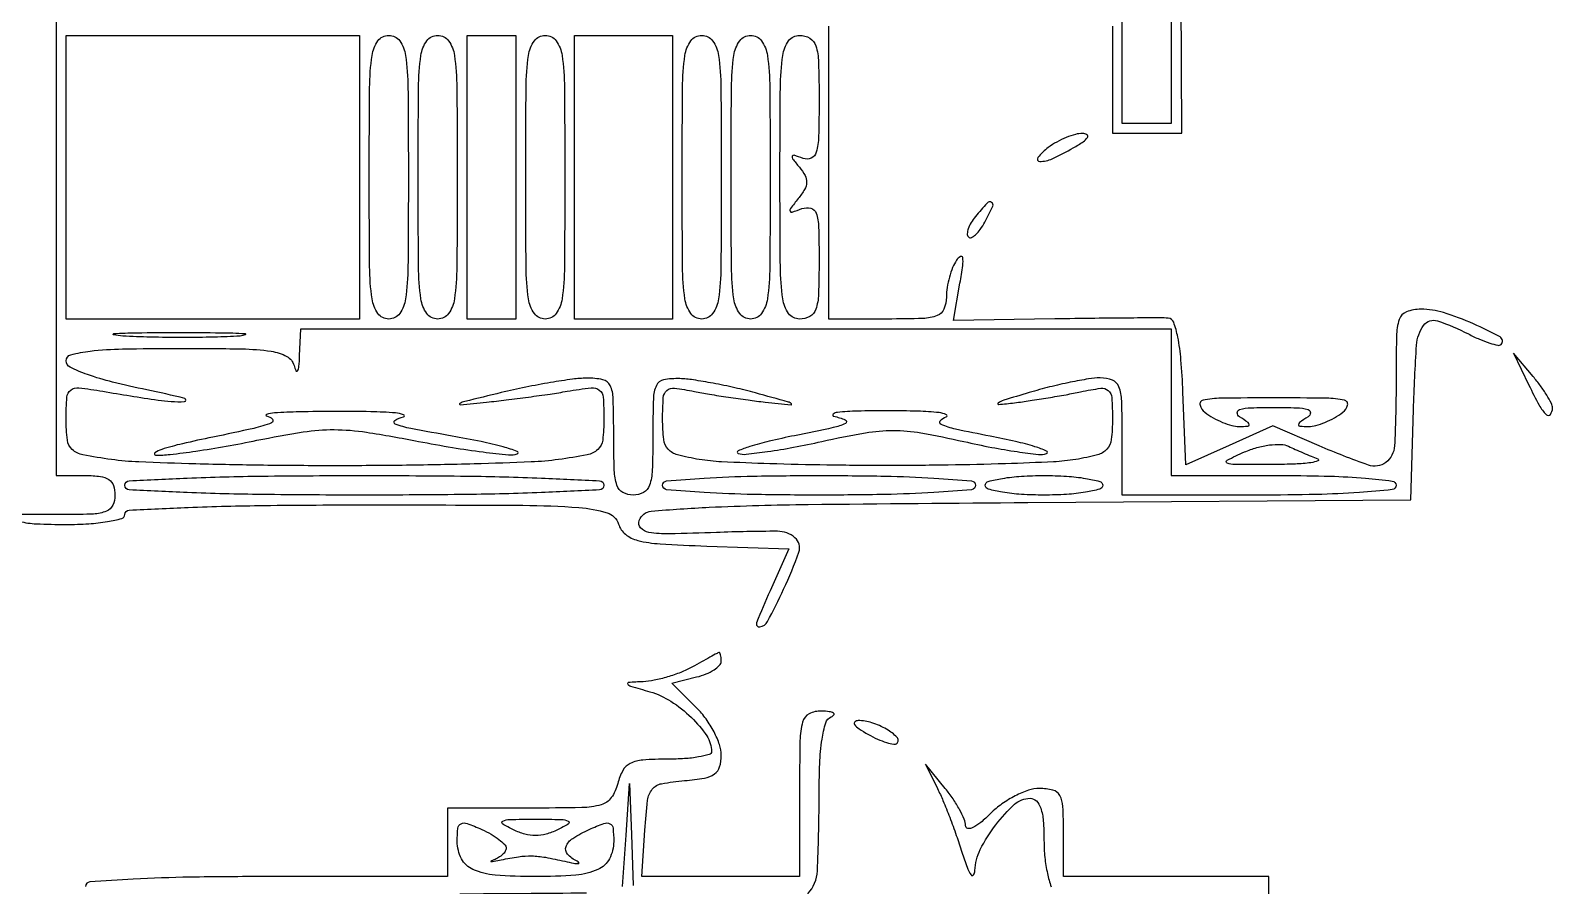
# Model space of a CAD drawing. Extents: x 23 to 255, y 40 to 184.
# Drawn here: x 39.88 to 53.04, y 120.65 to 128.04 of the extents above; entities that cross this region are included whole.
import ezdxf

# ---------------------------------------------------------------- set-up
doc = ezdxf.new("R2010")
doc.units = 0
doc.header["$MEASUREMENT"] = 0

msp = doc.modelspace()

# ---------------------------------------------------------------- linework, layer by layer
for points in [[(207.919475, 175.632891, 0.000007), (191.762556, 175.634099, 0.00002), (173.0434, 175.634494, 0.000013), (151.49745, 175.633531)], [(40.1004, 131.13), (40.1004, 127.6614), (40.1004, 124.1928), (40.3542, 124.1928, -0.030703), (40.481178, 124.184995, -0.116834), (40.555125, 124.15755, -0.166173), (40.59451, 124.106112, -0.081208), (40.608, 124.0236, -0.110458), (40.588209, 123.935107, -0.189791), (40.533975, 123.88401, -0.083766), (40.422669, 123.859894, -0.011557), (40.185, 123.8544), (39.762, 123.8544)], [(39.78315, 123.796237, 0.050675), (39.928159, 123.775253, 0.010614), (40.185, 123.7698, 0.015416), (40.38096, 123.775843, 0.025878), (40.54455, 123.794475, 0.024068), (40.666947, 123.820982, 0.339565), (40.6926, 123.8544, -0.399384), (40.729983, 123.893735, -0.002702), (41.241075, 123.917002, -0.007191), (41.897524, 123.93388, -0.002831), (42.801899, 123.939, -0.001305), (44.136956, 123.935515, -0.017852), (44.621958, 123.915658, -0.05389), (44.865053, 123.870342, -0.247765), (44.963876, 123.773026, 0.146458), (45.024196, 123.684511, 0.109778), (45.130302, 123.631533, 0.046036), (45.32407, 123.601772, 0.006526), (45.727134, 123.582676), (46.437714, 123.5583), (46.274985, 123.195381, 0.010462), (46.158476, 122.920266, 0.571011), (46.186683, 122.88377, 0.246142), (46.253473, 122.930208, 0.009374), (46.392813, 123.210171, 0.026616), (46.524659, 123.531061, 0.311308), (46.490797, 123.654873, 0.177082), (46.338574, 123.710387, 0.0093), (45.81137, 123.700142, -0.00478), (45.403747, 123.688534, -0.043632), (45.22678, 123.700639, -0.171972), (45.155239, 123.739363, -0.282276), (45.14305, 123.804918, -0.285859), (45.247616, 123.884, -0.011203), (45.749483, 123.918305, -0.008756), (46.604676, 123.942541, -0.001035), (48.505627, 123.959176), (51.8175, 123.9813), (51.841825, 124.76385, -0.008153), (51.868273, 125.32166, -0.142061), (51.929254, 125.490859, -0.325507), (52.049575, 125.529835, -0.04117), (52.316537, 125.417466, 0.017165), (52.413229, 125.37119, 0.025738), (52.500773, 125.33818, 0.02346), (52.571873, 125.319098, 0.255526), (52.599349, 125.327149, 0.499013), (52.590318, 125.391087, 0.022897), (52.361091, 125.504365, 0.028001), (52.100912, 125.601467, 0.075446), (51.906301, 125.631, 0.089026), (51.780457, 125.608414, 0.230743), (51.718491, 125.543488, 0.072846), (51.694517, 125.3978, 0.004415), (51.6906, 124.9542, -0.012843), (51.67762, 124.448923, -0.221282), (51.602221, 124.306509, -0.252284), (51.451041, 124.283028, -0.016523), (51.024912, 124.449886), (50.623957, 124.622372), (50.247828, 124.453686), (49.8717, 124.285), (49.846991, 124.9157, 0.010637), (49.830178, 125.193592, 0.028654), (49.802774, 125.389483, 0.037316), (49.767007, 125.518276, 0.296297), (49.720091, 125.553883, 0.019241), (49.64856, 125.55636, 0.000782), (49.39005, 125.554957, 0.001366), (49.083789, 125.551979, 0.000968), (48.740049, 125.547031), (47.862199, 125.532697), (47.918338, 125.856799, 0.008282), (47.942118, 126.009037, 0.072844), (47.941639, 126.077029, 0.533942), (47.922038, 126.086196, 0.107764), (47.888034, 126.054, 0.053836), (47.85478, 125.991719, 0.028267), (47.826603, 125.908462, 0.027762), (47.807115, 125.818923, 0.038016), (47.800295, 125.73675, -0.095575), (47.779265, 125.631588, -0.209203), (47.721504, 125.575535, -0.081806), (47.598204, 125.551223, -0.007859), (47.2914, 125.5464), (46.7838, 125.5464), (46.7838, 126.812756), (46.7838, 128.079112)], [(46.602309, 120.575837, 0.17599), (46.684654, 120.773475, 0.011591), (46.6992, 121.400869, -0.009924), (46.705159, 121.701071, -0.02728), (46.725086, 121.911895, -0.035631), (46.756757, 122.053512, -0.227828), (46.80495, 122.106371, 0.134342), (46.826776, 122.122984, 0.451325), (46.823721, 122.138469, 0.102704), (46.787735, 122.15053, 0.020908), (46.72035, 122.155721, 0.12813), (46.613565, 122.131865, 0.211847), (46.556552, 122.06116, 0.061038), (46.533934, 121.899685, 0.00431), (46.53, 121.4433), (46.53, 120.7242), (45.848565, 120.7242), (45.167129, 120.7242), (45.192915, 121.12605, -0.01303), (45.216227, 121.383977, -0.14075), (45.256187, 121.479593, -0.1806), (45.337044, 121.527833, -0.024505), (45.53595, 121.554157, 0.021235), (45.707246, 121.575688, 0.110746), (45.794765, 121.611468, 0.17175), (45.838654, 121.672695, 0.070553), (45.8532, 121.775271, 0.08331), (45.838117, 121.865164, 0.03731), (45.790517, 121.975572, 0.035597), (45.72147, 122.087484, 0.040379), (45.639809, 122.183518), (45.426419, 122.396908), (45.639809, 122.450466, 0.03441), (45.721504, 122.477059, 0.046469), (45.790517, 122.512669, 0.054913), (45.838518, 122.551402, 0.198064), (45.8532, 122.587012, 0.02419), (45.851688, 122.618252, 0.044828), (45.846987, 122.643186, 0.066459), (45.840162, 122.658946, 0.365928), (45.83205, 122.661705, 0.029547), (45.817211, 122.654849, 0.000824), (45.754985, 122.621373, 0.001687), (45.681973, 122.581621, 0.001158), (45.5994, 122.536052, -0.032366), (45.502996, 122.490446, -0.021791), (45.3879, 122.450561, -0.02199), (45.27266, 122.42162, -0.040052), (45.1764, 122.409817, 0.006225), (45.050397, 122.402956, 0.580395), (45.04389, 122.389561, 0.171539), (45.0677, 122.372148, 0.002552), (45.236059, 122.322534, -0.072306), (45.417596, 122.240189, -0.050227), (45.594313, 122.100021, -0.051897), (45.727106, 121.941129, -0.149207), (45.7686, 121.805176, -0.336703), (45.749035, 121.779416, -0.024974), (45.657243, 121.758722, -0.02664), (45.534833, 121.744144, -0.016318), (45.389512, 121.7394, 0.016409), (45.174018, 121.732326, 0.097683), (45.065778, 121.703488, 0.156022), (45.001802, 121.642112, 0.062751), (44.95734, 121.5279, -0.093101), (44.901592, 121.406846, -0.17247), (44.814093, 121.345432, -0.062727), (44.646073, 121.320878, -0.004956), (44.194329, 121.3164), (43.4844, 121.3164), (43.4844, 121.0203), (43.4844, 120.7242), (41.9193, 120.7242, 0.003937), (41.25587, 120.718976, 0.009564), (40.766625, 120.701907, 0.004594), (40.389987, 120.678076, 0.393171), (40.3542, 120.6396, -0.373418)], [(50.5908, 119.1168), (50.5908, 120.7242), (49.7025, 120.7242), (48.8142, 120.7242), (48.8142, 121.1049, 0.012778), (48.808438, 121.330331, 0.112531), (48.781514, 121.425675, 0.209393), (48.722607, 121.471263, 0.061529), (48.606545, 121.4856, 0.08008), (48.511544, 121.470286, 0.037832), (48.396632, 121.422342, 0.03624), (48.281269, 121.352665, 0.042427), (48.183545, 121.270255, -0.022467), (48.097947, 121.192021, -0.060699), (48.028942, 121.147372, -0.157907), (47.986116, 121.141345, -0.359436), (47.966319, 121.164505, 0.095992), (47.954478, 121.220454, 0.024693), (47.914172, 121.304034, 0.024212), (47.857796, 121.396584, 0.022517), (47.791441, 121.4856), (47.618444, 121.6971), (47.723492, 121.4856, -0.016545), (47.77124, 121.380908, -0.006902), (47.828957, 121.236823, -0.00682), (47.88656, 121.080748, -0.008775), (47.93501, 120.9357, 0.011549), (47.979698, 120.804345, 0.065555), (48.013863, 120.73903, 0.519188), (48.034708, 120.739026, 0.146431), (48.047141, 120.776241, -0.109155), (48.09336, 120.957959, -0.04645), (48.227327, 121.171949, -0.045519), (48.3903, 121.349306, -0.186277), (48.52424, 121.401, -0.200844), (48.578888, 121.378126, -0.114866), (48.616829, 121.316137, -0.061623), (48.638693, 121.20683, -0.018585), (48.645, 121.03722, 0.025442), (48.65247, 120.890512, 0.028275), (48.674822, 120.750479, 0.029295), (48.707297, 120.634666, 0.113847)], [(44.687653, 120.581016, -0.00101), (43.59015, 120.572397)]]:
    msp.add_lwpolyline(points, format="xyb")
for points in [[(49.2372, 128.079112), (49.2372, 127.616456), (49.2372, 127.1538), (49.536651, 127.1538), (49.836101, 127.1538), (49.825434, 129.5226)], [(49.7448, 129.3957), (49.7448, 127.2384), (49.5333, 127.2384), (49.3218, 127.2384), (49.3218, 129.1842)], [(44.998358, 120.6396), (45.029429, 121.08375), (45.060501, 121.5279), (45.07615, 121.087044), (45.0918, 120.646187)]]:
    msp.add_lwpolyline(points)
for points in [[(42.723, 126.7731), (42.723, 125.5464), (41.454, 125.5464), (40.185, 125.5464), (40.185, 126.7731), (40.185, 127.9998), (41.454, 127.9998), (42.723, 127.9998)], [(44.0766, 126.7731), (44.0766, 125.5464), (43.8651, 125.5464), (43.6536, 125.5464), (43.6536, 126.7731), (43.6536, 127.9998), (43.8651, 127.9998), (44.0766, 127.9998)], [(45.4302, 126.7731), (45.4302, 125.5464), (45.0072, 125.5464), (44.5842, 125.5464), (44.5842, 126.7731), (44.5842, 127.9998), (45.0072, 127.9998), (45.4302, 127.9998)]]:
    msp.add_lwpolyline(points, close=True)
for points in [[(43.146, 126.7731, -0.002322), (43.142411, 126.000238, -0.031956), (43.121933, 125.720888, -0.123223), (43.071122, 125.594509, -0.240299), (42.9768, 125.5464, -0.240299), (42.882478, 125.594509, -0.123223), (42.831667, 125.720888, -0.031956), (42.811189, 126.000238, -0.002322), (42.8076, 126.7731, -0.002322), (42.811189, 127.545962, -0.031956), (42.831667, 127.825313, -0.123223), (42.882478, 127.951691, -0.240299), (42.9768, 127.9998, -0.240299), (43.071122, 127.951691, -0.123223), (43.121933, 127.825313, -0.031956), (43.142411, 127.545962, -0.002322)], [(43.569, 126.7731, -0.002322), (43.565411, 126.000238, -0.031956), (43.544933, 125.720888, -0.123223), (43.494122, 125.594509, -0.240299), (43.3998, 125.5464, -0.240299), (43.305478, 125.594509, -0.123223), (43.254667, 125.720888, -0.031956), (43.234189, 126.000238, -0.002322), (43.2306, 126.7731, -0.002322), (43.234189, 127.545962, -0.031956), (43.254667, 127.825313, -0.123223), (43.305478, 127.951691, -0.240299), (43.3998, 127.9998, -0.240299), (43.494122, 127.951691, -0.123223), (43.544933, 127.825313, -0.031956), (43.565411, 127.545962, -0.002322)], [(44.4996, 126.7731, -0.002322), (44.496011, 126.000238, -0.031956), (44.475533, 125.720888, -0.123223), (44.424722, 125.594509, -0.240299), (44.3304, 125.5464, -0.240299), (44.236078, 125.594509, -0.123223), (44.185267, 125.720888, -0.031956), (44.164789, 126.000238, -0.002322), (44.1612, 126.7731, -0.002322), (44.164789, 127.545962, -0.031956), (44.185267, 127.825313, -0.123223), (44.236078, 127.951691, -0.240299), (44.3304, 127.9998, -0.240299), (44.424722, 127.951691, -0.123223), (44.475533, 127.825313, -0.031956), (44.496011, 127.545962, -0.002322)], [(45.8532, 126.7731, -0.002322), (45.849611, 126.000238, -0.031956), (45.829133, 125.720888, -0.123223), (45.778322, 125.594509, -0.240299), (45.684, 125.5464, -0.240299), (45.589678, 125.594509, -0.123223), (45.538867, 125.720888, -0.031956), (45.518389, 126.000238, -0.002322), (45.5148, 126.7731, -0.002322), (45.518389, 127.545962, -0.031956), (45.538867, 127.825313, -0.123223), (45.589678, 127.951691, -0.240299), (45.684, 127.9998, -0.240299), (45.778322, 127.951691, -0.123223), (45.829133, 127.825313, -0.031956), (45.849611, 127.545962, -0.002322)], [(46.2762, 126.7731, -0.002322), (46.272611, 126.000238, -0.031956), (46.252133, 125.720888, -0.123223), (46.201322, 125.594509, -0.240299), (46.107, 125.5464, -0.240299), (46.012678, 125.594509, -0.123223), (45.961867, 125.720888, -0.031956), (45.941389, 126.000238, -0.002322), (45.9378, 126.7731, -0.002322), (45.941389, 127.545962, -0.031956), (45.961867, 127.825313, -0.123223), (46.012678, 127.951691, -0.240299), (46.107, 127.9998, -0.240299), (46.201322, 127.951691, -0.123223), (46.252133, 127.825313, -0.031956), (46.272611, 127.545962, -0.002322)], [(46.6992, 127.440849, -0.006664), (46.694996, 127.125426, -0.060414), (46.674812, 126.989421, -0.221173), (46.630781, 126.9375, -0.202323), (46.560334, 126.935185, 0.012731), (46.484171, 126.962208, 0.389672), (46.467295, 126.954516, 0.27071), (46.470162, 126.932369, 0.008807), (46.528393, 126.859637, -0.04836), (46.577442, 126.787335, -0.134105), (46.591495, 126.728068, -0.124206), (46.573885, 126.667047, -0.038715), (46.519209, 126.58806, 0.007057), (46.452069, 126.503099, 0.256824), (46.448432, 126.479338, 0.403289), (46.465661, 126.470947, 0.011274), (46.55115, 126.500805, -0.154224), (46.627984, 126.504845, -0.255099), (46.674173, 126.461552, -0.072512), (46.695027, 126.342514, -0.007165), (46.6992, 126.051345, -0.008529), (46.69422, 125.759408, -0.072429), (46.670963, 125.630668, -0.188746), (46.619701, 125.569365, -0.125976), (46.53, 125.5464, -0.240299), (46.435678, 125.594509, -0.123223), (46.384867, 125.720888, -0.031956), (46.364389, 126.000238, -0.002322), (46.3608, 126.7731, -0.002322), (46.364389, 127.545962, -0.031956), (46.384867, 127.825313, -0.123223), (46.435678, 127.951691, -0.240299), (46.53, 127.9998, -0.136184), (46.620275, 127.974747, -0.185962), (46.671648, 127.908781, -0.066362), (46.694466, 127.768642, -0.00722)], [(48.68232, 127.029591, 0.057542), (48.592115, 126.943422, 0.631028), (48.607889, 126.909254, 0.112466), (48.716483, 126.932578, 0.020943), (48.8988, 127.0269, 0.017296), (48.984499, 127.079904, 0.103151), (49.021146, 127.117192, 0.422087), (49.015889, 127.139884, 0.13115), (48.97842, 127.150802, 0.071906), (48.91625, 127.143253, 0.031046), (48.83704, 127.116433, 0.02992), (48.754881, 127.07691, 0.034856)], [(48.051103, 126.432656, 0.037882), (48.013612, 126.379805, 0.054043), (47.989478, 126.327635, 0.06812), (47.981058, 126.283683, 0.212789), (47.99159, 126.25621, 0.306628), (48.016847, 126.251343, 0.083388), (48.052877, 126.274493, 0.054872), (48.093899, 126.320919, 0.030671), (48.133522, 126.385154, 0.013426), (48.20166, 126.521124, 0.38949), (48.190903, 126.555275, 0.350889), (48.153221, 126.549499, 0.012762)], [(49.7448, 124.8273), (49.7448, 124.1928), (50.7177, 124.1928, -0.00681), (51.119096, 124.187333, -0.014876), (51.426225, 124.169811, -0.010078), (51.65828, 124.144911, -0.377473), (51.6906, 124.1082, -0.385003), (51.656697, 124.070697, -0.007361), (51.37335, 124.046261, -0.01242), (51.001146, 124.028953, -0.005407), (50.5062, 124.0236), (49.3218, 124.0236), (49.3218, 124.5312, 0.007757), (49.317029, 124.838719, 0.082387), (49.292787, 124.961183, 0.213031), (49.236771, 125.017849, 0.095278), (49.13145, 125.037168, 0.038466), (49.030803, 125.028545, 0.010305), (48.872759, 124.999301, 0.010379), (48.694009, 124.958514, 0.010553), (48.5181, 124.910549, 0.002418), (48.297404, 124.844176, 0.078057), (48.24712, 124.819715, 0.76869), (48.251621, 124.807327, 0.008615), (48.3912, 124.822126, 0.006474), (48.524521, 124.840345, 0.003978), (48.681087, 124.865084, 0.003987), (48.83562, 124.892031, 0.007107), (48.96225, 124.91702, -0.018388), (49.136126, 124.947275, -0.215099), (49.200551, 124.928173, -0.201408), (49.231241, 124.866435, -0.015956), (49.2372, 124.679744, -0.027653), (49.227494, 124.504384, -0.158447), (49.1896, 124.420624, -0.145743), (49.107944, 124.371432, -0.02224), (48.91995, 124.3317, -0.029138), (48.726381, 124.311193, -0.003775), (48.310698, 124.294666, -0.004392), (47.816723, 124.283103, -0.003655), (47.2914, 124.279262, -0.003655), (46.766077, 124.283103, -0.004392), (46.272102, 124.294666, -0.003775), (45.856419, 124.311193, -0.029138), (45.66285, 124.3317, -0.02224), (45.474856, 124.371432, -0.145743), (45.3932, 124.420624, -0.158447), (45.355306, 124.504384, -0.027653), (45.3456, 124.679744, -0.016247), (45.351649, 124.865861, -0.199378), (45.382478, 124.928308, -0.213442), (45.447295, 124.94822, -0.018838), (45.62055, 124.920225, 0.008105), (45.750018, 124.896445, 0.004076), (45.914138, 124.870415, 0.004046), (46.084292, 124.846255, 0.005987), (46.2339, 124.828066, 0.001494), (46.456293, 124.8044, 0.719646), (46.460418, 124.813484, 0.120473), (46.433263, 124.828662, 0.000688), (46.1493, 124.906794, 0.010652), (45.970289, 124.951709, 0.009444), (45.782215, 124.990938, 0.009526), (45.611553, 125.019828, 0.028445), (45.49365, 125.030679, 0.055217), (45.354589, 125.02017, 0.241842), (45.291505, 124.971178, 0.102581), (45.265449, 124.86062, 0.006753), (45.261, 124.5312, -0.008455), (45.256033, 124.237502, -0.072107), (45.2328, 124.1082, -0.188641), (45.181532, 124.046668, -0.12648), (45.0918, 124.0236, -0.12648), (45.002068, 124.046668, -0.188641), (44.9508, 124.1082, -0.072107), (44.927567, 124.237502, -0.008455), (44.9226, 124.5312, 0.006885), (44.918078, 124.859612, 0.101596), (44.89191, 124.971353, 0.236999), (44.828627, 125.021784, 0.055885), (44.68995, 125.035108, 0.029763), (44.567385, 125.025853, 0.00824), (44.376533, 124.996743, 0.00829), (44.161101, 124.956557, 0.008594), (43.9497, 124.909686, 0.000876), (43.634047, 124.833402, 0.084228), (43.591525, 124.815076, 0.78447), (43.595069, 124.80488, 0.002294), (43.8228, 124.82745, 0.004618), (43.991672, 124.846548, 0.003075), (44.184862, 124.871411, 0.003095), (44.372021, 124.89785, 0.006051), (44.52075, 124.921642, -0.013619), (44.727506, 124.951515, -0.193838), (44.798069, 124.932239, -0.21627), (44.831426, 124.870479, -0.017312), (44.838, 124.680668, -0.029455), (44.827287, 124.498963, -0.183404), (44.784925, 124.417704, -0.135097), (44.692043, 124.371815, -0.013527), (44.445492, 124.331199, -0.023813), (44.208893, 124.310182, -0.003293), (43.715473, 124.293204, -0.003769), (43.130464, 124.281342, -0.003184), (42.5115, 124.2774, -0.003184), (41.892536, 124.281342, -0.003769), (41.307527, 124.293204, -0.003293), (40.814107, 124.310182, -0.023813), (40.577508, 124.331199, -0.013527), (40.330957, 124.371815, -0.135097), (40.238075, 124.417704, -0.183404), (40.195713, 124.498963, -0.029455), (40.185, 124.680668, -0.017312), (40.191574, 124.870479, -0.21627), (40.224931, 124.932239, -0.193838), (40.295494, 124.951515, -0.013619), (40.50225, 124.921642, 0.005912), (40.98077, 124.844956, 0.044978), (41.208411, 124.831923, 0.867762), (41.211378, 124.859119, 0.012785), (40.88295, 124.934099, -0.010999), (40.587533, 125.000433, -0.025142), (40.369, 125.066398, -0.027396), (40.218849, 125.129564, -0.286962), (40.185, 125.183685, -0.340795), (40.226784, 125.237869, -0.036215), (40.393871, 125.269067, -0.022906), (40.673829, 125.287681, -0.005147), (41.151697, 125.2926, -0.004069), (41.705636, 125.288092, -0.032494), (41.960212, 125.267364, -0.08473), (42.094293, 125.223635, -0.210757), (42.157083, 125.14455, 0.049066), (42.173711, 125.099509, 0.602595), (42.187997, 125.099017, 0.109045), (42.199612, 125.136128, 0.010989), (42.205586, 125.22915), (42.2154, 125.4618), (45.9801, 125.4618), (49.7448, 125.4618)], [(41.689965, 125.399381, -0.010124), (41.466677, 125.389852, -0.005525), (41.192457, 125.38674, -0.005503), (40.913589, 125.389726, -0.008711), (40.674765, 125.399076, -0.041857), (40.596378, 125.41014, -0.86599), (40.597209, 125.42044, -0.013217), (40.794189, 125.427625, -0.002432), (41.1579, 125.429503, -0.002526), (41.52234, 125.427771, -0.011688), (41.732964, 125.42078, -0.788092), (41.73486, 125.410324, -0.088327)], [(52.839792, 124.97535, 0.012683), (52.929253, 124.80077, 0.074658), (52.991179, 124.718964, 0.452642), (53.026177, 124.72164, 0.16251), (53.0442, 124.775628, 0.118109), (53.034406, 124.816512, 0.01976), (52.994761, 124.887426, 0.020695), (52.940333, 124.968596, 0.017046), (52.875896, 125.050578), (52.707591, 125.2503)], [(50.03592, 124.740009, 0.034242), (50.10848, 124.692563, 0.029304), (50.19064, 124.652667, 0.030375), (50.269856, 124.625291, 0.070572), (50.33202, 124.617095, 0.012545), (50.40751, 124.619732, 0.379569), (50.419892, 124.632117, 0.261675), (50.41071, 124.65102, 0.008258), (50.337, 124.7004, -0.24227), (50.316713, 124.735695, -0.350058), (50.336868, 124.763504, -0.058446), (50.435709, 124.778789, -0.009169), (50.6331, 124.782409, -0.009169), (50.830491, 124.778789, -0.058446), (50.929332, 124.763504, -0.350058), (50.949487, 124.735695, -0.24227), (50.9292, 124.7004, 0.008258), (50.85549, 124.65102, 0.261675), (50.846308, 124.632117, 0.379569), (50.85869, 124.619732, 0.012545), (50.93418, 124.617095, 0.070572), (50.996344, 124.625291, 0.030375), (51.07556, 124.652667, 0.029304), (51.15772, 124.692563, 0.034242), (51.23028, 124.740009, 0.172142), (51.271428, 124.802501, 0.424881), (51.245171, 124.84418, 0.048129), (51.088315, 124.861328, 0.003176), (50.6331, 124.864219, 0.003176), (50.177885, 124.861328, 0.048129), (50.021029, 124.84418, 0.424881), (49.994772, 124.802501, 0.172142)], [(41.9193, 124.707978, -0.180401), (41.970315, 124.680194, -0.517794), (41.962373, 124.647803, -0.038862), (41.808042, 124.60055, -0.004504), (41.454, 124.524932, 0.006586), (41.191904, 124.46781, 0.0188), (41.011818, 124.418869, 0.084603), (40.952685, 124.3887, 0.708278), (40.958501, 124.370051, 0.037601), (41.08432, 124.374983, 0.007404), (41.308616, 124.404112, 0.007812), (41.569498, 124.446101, 0.007182), (41.836389, 124.49731, -0.012193), (42.237299, 124.570074, -0.040461), (42.504376, 124.58995, -0.037193), (42.782536, 124.567383, -0.009136), (43.234808, 124.488083, 0.006927), (43.527816, 124.435372, 0.009541), (43.792468, 124.39671, 0.006629), (44.013688, 124.371667, 0.105694), (44.088275, 124.379992, 0.708392), (44.088626, 124.401438, 0.022016), (43.967548, 124.440286, 0.015905), (43.77495, 124.486325, 0.007502), (43.523755, 124.53407, -0.003909), (43.167002, 124.599225, -0.047247), (43.03325, 124.638105, -0.602191), (43.02976, 124.669873, -0.101869), (43.1037, 124.700537, 0.754227), (43.105269, 124.718254, 0.072317), (43.034434, 124.734266, 0.015041), (42.820558, 124.744509, 0.005209), (42.5115, 124.746784, 0.004008), (42.202427, 124.74336, 0.011586), (41.988566, 124.734317, 0.056826), (41.918271, 124.721601, 0.803447)], [(46.8261, 124.704818, -0.055218), (46.925898, 124.673845, -0.637843), (46.926631, 124.643276, -0.062), (46.821846, 124.606755, -0.003567), (46.4877, 124.537492, 0.008457), (46.267425, 124.489581, 0.018171), (46.099847, 124.443667, 0.027308), (45.998013, 124.405526, 0.685484), (45.998948, 124.384286, 0.108742), (46.067815, 124.376797, 0.008313), (46.254185, 124.400203, 0.011108), (46.477488, 124.437104, 0.008232), (46.722573, 124.487411, -0.011583), (47.100195, 124.562288, -0.043296), (47.341085, 124.583067, -0.043782), (47.580624, 124.561932, -0.012033), (47.952054, 124.486803, 0.008565), (48.193104, 124.436304, 0.011482), (48.413299, 124.399317, 0.008757), (48.59705, 124.376052, 0.108554), (48.66663, 124.383584, 0.686572), (48.667552, 124.404839, 0.028382), (48.567018, 124.442007, 0.018367), (48.399868, 124.486588, 0.008492), (48.1797, 124.532809, -0.005343), (47.880438, 124.59367, -0.050312), (47.755761, 124.633863, -0.499036), (47.747856, 124.66723, -0.15972), (47.799, 124.69936, 0.704723), (47.800941, 124.718929, 0.084387), (47.737136, 124.736828, 0.019214), (47.554276, 124.749044, 0.006768), (47.2914, 124.75292, 0.006113), (47.030468, 124.750045, 0.019945), (46.858089, 124.739149, 0.161167), (46.821093, 124.722512, 0.616135)], [(51.0138, 124.337811, -0.680247), (51.014177, 124.319904, -0.066791), (50.954316, 124.303739, -0.022449), (50.819796, 124.292211, -0.008738), (50.6331, 124.287895, -0.002012), (50.294997, 124.287348, -0.100688), (50.230092, 124.300715, -0.638334), (50.229319, 124.325863, -0.01299), (50.3793, 124.39634, -0.035022), (50.485786, 124.434403, -0.035741), (50.595823, 124.456918, -0.038154), (50.693729, 124.46222, -0.107518), (50.76, 124.446256, 0.007283), (50.817784, 124.419332, 0.004414), (50.8869, 124.389076, 0.004421), (50.956045, 124.360251, 0.007763)], [(44.838, 124.1082, -0.399078), (44.8007, 124.06891, -0.002789), (44.298675, 124.045613, -0.007313), (43.653469, 124.028726, -0.002886), (42.7653, 124.0236, -0.002886), (41.877131, 124.028726, -0.007313), (41.231925, 124.045613, -0.002789), (40.7299, 124.06891, -0.399078), (40.6926, 124.1082, -0.399078), (40.7299, 124.14749, -0.002789), (41.231925, 124.170787, -0.007313), (41.877131, 124.187674, -0.002886), (42.7653, 124.1928, -0.002886), (43.653469, 124.187674, -0.007313), (44.298675, 124.170787, -0.002789), (44.8007, 124.14749, -0.399078)], [(48.0528, 124.1082, -0.389247), (48.017944, 124.07021, -0.005893), (47.69325, 124.046072, -0.010966), (47.269017, 124.028887, -0.004639), (46.6992, 124.0236, -0.004639), (46.129383, 124.028887, -0.010966), (45.70515, 124.046072, -0.005893), (45.380456, 124.07021, -0.389247), (45.3456, 124.1082, -0.389247), (45.380456, 124.14619, -0.005893), (45.70515, 124.170328, -0.010966), (46.129383, 124.187513, -0.004639), (46.6992, 124.1928, -0.004639), (47.269017, 124.187513, -0.010966), (47.69325, 124.170328, -0.005893), (48.017944, 124.14619, -0.389247)], [(49.1526, 124.1082, -0.339565), (49.126947, 124.074782, -0.024068), (49.00455, 124.048275, -0.025878), (48.84096, 124.029643, -0.015416), (48.645, 124.0236, -0.015416), (48.44904, 124.029643, -0.025878), (48.28545, 124.048275, -0.024068), (48.163053, 124.074782, -0.339565), (48.1374, 124.1082, -0.339565), (48.163053, 124.141618, -0.024068), (48.28545, 124.168125, -0.025878), (48.44904, 124.186757, -0.015416), (48.645, 124.1928, -0.015416), (48.84096, 124.186757, -0.025878), (49.00455, 124.168125, -0.024068), (49.126947, 124.141618, -0.339565)], [(47.122073, 121.954825, 0.021084), (47.205956, 121.912918, 0.030978), (47.283098, 121.883951, 0.031506), (47.34566, 121.86902, 0.243841), (47.373422, 121.877822, 0.415681), (47.373294, 121.928954, 0.063281), (47.283521, 121.997768, 0.052237), (47.155749, 122.055322, 0.083256), (47.0376, 122.073507, 0.185826), (47.008613, 122.0619, 0.376697), (47.006294, 122.039228, 0.091071), (47.044638, 122.002003, 0.020871)], [(43.992, 120.970624, -0.137958), (43.984271, 120.943144, -0.06487), (43.960936, 120.914165, -0.056962), (43.926699, 120.888165, -0.051177), (43.88625, 120.869445, 0.030708), (43.860283, 120.858693, 0.794876), (43.861267, 120.854424, 0.047611), (43.888853, 120.857024, 0.005536), (43.9497, 120.86937, -0.017457), (44.099918, 120.896138, -0.041328), (44.213271, 120.902814, -0.038263), (44.33128, 120.890941, -0.013137), (44.4996, 120.85629, 0.009487), (44.575544, 120.840077, 0.050061), (44.617908, 120.836197, 0.617718), (44.621701, 120.843944, 0.119465), (44.60535, 120.857212, -0.095284), (44.522803, 120.91789, -0.286074), (44.510175, 120.983671, -0.161167), (44.568413, 121.054638, -0.034136), (44.7111, 121.131807, -0.017591), (44.837355, 121.184052, -0.20667), (44.889313, 121.181429, -0.256881), (44.916439, 121.142608, -0.026753), (44.9226, 121.027538, -0.121498), (44.885887, 120.878682, -0.168011), (44.786428, 120.785231, -0.087412), (44.594585, 120.736865, -0.018149), (44.2458, 120.7242, -0.018149), (43.897015, 120.736865, -0.087412), (43.705172, 120.785231, -0.168011), (43.605713, 120.878682, -0.121498), (43.569, 121.027538, -0.026753), (43.575161, 121.142608, -0.256881), (43.602287, 121.181429, -0.20667), (43.654245, 121.184052, -0.017591), (43.7805, 121.131807, -0.02368), (43.861495, 121.090166, -0.032253), (43.929872, 121.044708, -0.033593), (43.979163, 121.001619, -0.198881)], [(44.43615, 121.128546, -0.045146), (44.33724, 121.091413, -0.067329), (44.2458, 121.079044, -0.067329), (44.15436, 121.091413, -0.045146), (44.05545, 121.128546, -0.026037), (43.961328, 121.180141, -0.592222), (43.962606, 121.204673, -0.108652), (44.020879, 121.218497, -0.004116), (44.2458, 121.220348, -0.004116), (44.470721, 121.218497, -0.108652), (44.528994, 121.204673, -0.592222), (44.530272, 121.180141, -0.026037)]]:
    msp.add_lwpolyline(points, format="xyb", close=True)

doc.saveas('drawing.dxf')
